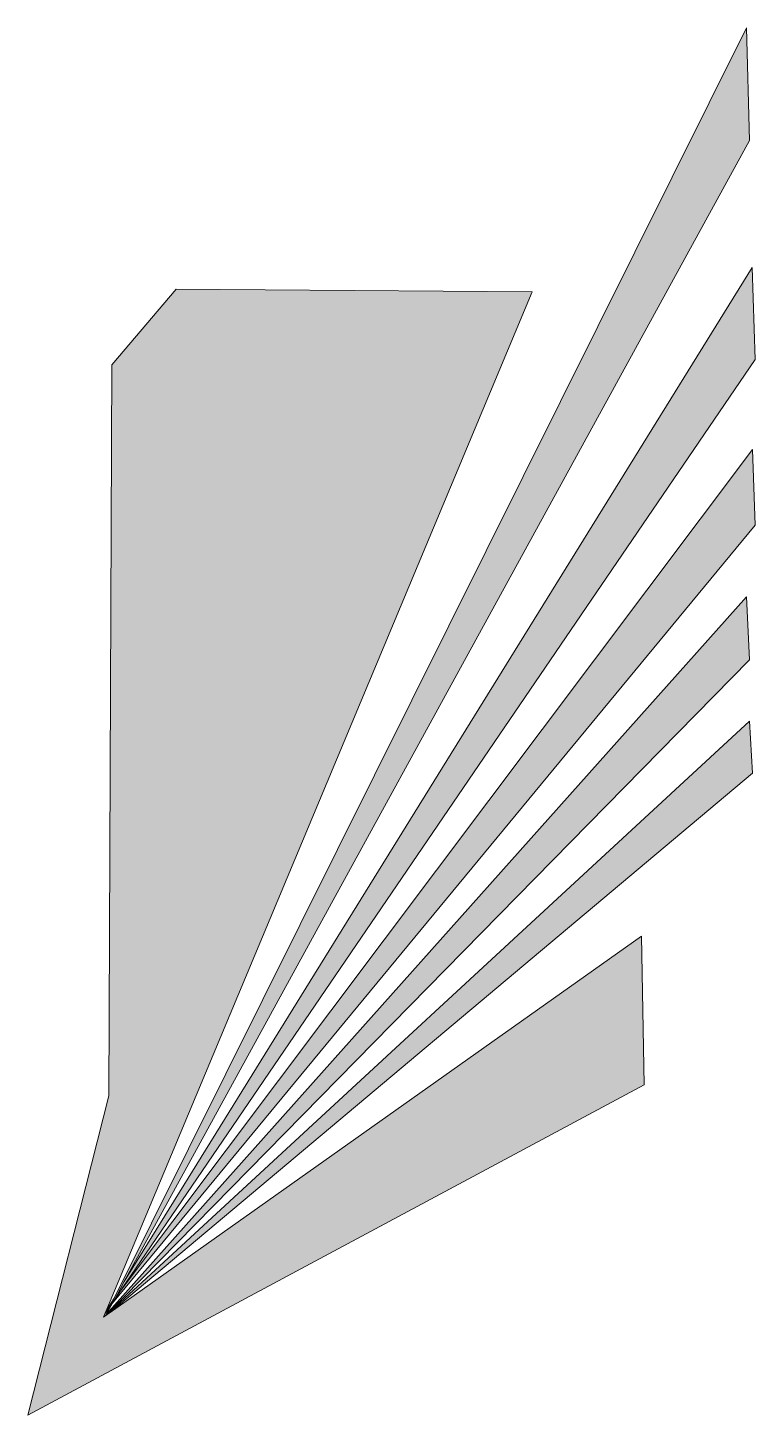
# Model space of a CAD drawing. Header units: inches. Extents: x 8.8 to 19.2, y 1 to 21.
import ezdxf

# ---------------------------------------------------------------- set-up
doc = ezdxf.new("R2010")
doc.units = ezdxf.units.IN
doc.header["$MEASUREMENT"] = 0
doc.layers.add('Layer 1', color=7, linetype='Continuous')

msp = doc.modelspace()

# ---------------------------------------------------------------- hatches: boundary and pattern name
at = {"layer": 'Layer 1', "true_color": 0x6f7e42}
h = msp.add_hatch(color=67, dxfattribs=at)
h.dxf.hatch_style = 2
h.paths.add_polyline_path([(9.939, 2.567), (9.873, 2.434), (9.869, 2.428), (9.877, 2.433), (9.877, 2.434), (9.885, 2.448), (9.975, 2.613), (9.997, 2.652), (10.145, 2.923), (19.159, 19.382), (19.117, 21.007), (9.997, 2.683)])
h = msp.add_hatch(color=67, dxfattribs=at)
h.dxf.hatch_style = 2
h.paths.add_polyline_path([(9.997, 2.652), (10.09, 2.789), (19.242, 16.224), (19.2, 17.548), (10.145, 2.923)])
at = {"layer": 'Layer 1', "true_color": 0x335778}
h = msp.add_hatch(color=157, dxfattribs=at)
h.dxf.hatch_style = 2
h.paths.add_polyline_path([(9.877, 2.433), (9.869, 2.428), (9.862, 2.423), (9.844, 2.409), (9.863, 2.456), (9.878, 2.491), (9.881, 2.499), (9.892, 2.525), (16.025, 17.197), (10.894, 17.238), (9.965, 16.147), (9.924, 5.601), (8.753, 0.995), (17.642, 5.763), (17.601, 7.904), (9.941, 2.478), (9.896, 2.446)])
at = {"layer": 'Layer 1', "true_color": 0x6f7e42}
h = msp.add_hatch(color=67, dxfattribs=at)
h.dxf.hatch_style = 2
h.paths.add_polyline_path([(9.975, 2.613), (19.243, 13.831), (19.201, 14.923), (10.09, 2.789), (9.997, 2.652)])
h = msp.add_hatch(color=67, dxfattribs=at)
h.dxf.hatch_style = 2
h.paths.add_polyline_path([(19.16, 11.891), (19.118, 12.798), (9.885, 2.448), (9.877, 2.434)])
h = msp.add_hatch(color=67, dxfattribs=at)
h.dxf.hatch_style = 2
h.paths.add_polyline_path([(19.159, 11.007), (9.896, 2.446), (9.941, 2.478), (19.201, 10.256)])
h = msp.add_hatch(color=67, dxfattribs=at)
h.dxf.hatch_style = 2
h.paths.add_polyline_path([(9.878, 2.491), (9.863, 2.456), (9.939, 2.567), (9.997, 2.683), (9.931, 2.578), (9.887, 2.506)])
h = msp.add_hatch(color=67, dxfattribs=at)
h.dxf.hatch_style = 2
h.paths.add_polyline_path([(9.862, 2.423), (9.869, 2.428), (9.873, 2.434)])
h = msp.add_hatch(color=67, dxfattribs=at)
h.dxf.hatch_style = 2
h.paths.add_polyline_path([(9.887, 2.506), (9.931, 2.578), (9.892, 2.525), (9.881, 2.499)])

# ---------------------------------------------------------------- linework, layer by layer
at = {"layer": 'Layer 1', "lineweight": 0}
for points in [[(9.939, 2.567), (9.873, 2.434), (9.869, 2.428), (9.877, 2.433), (9.877, 2.434), (9.885, 2.448), (9.975, 2.613), (9.997, 2.652), (10.145, 2.923), (19.159, 19.382), (19.117, 21.007), (9.997, 2.683), (9.939, 2.567)], [(9.997, 2.652), (10.09, 2.789), (19.242, 16.224), (19.2, 17.548), (10.145, 2.923), (9.997, 2.652)], [(9.877, 2.433), (9.869, 2.428), (9.862, 2.423), (9.844, 2.409), (9.863, 2.456), (9.878, 2.491), (9.881, 2.499), (9.892, 2.525), (16.025, 17.197), (10.894, 17.238), (9.965, 16.147), (9.924, 5.601), (8.753, 0.995), (17.642, 5.763), (17.601, 7.904), (9.941, 2.478), (9.896, 2.446), (9.877, 2.433)], [(9.975, 2.613), (19.243, 13.831), (19.201, 14.923), (10.09, 2.789), (9.997, 2.652), (9.975, 2.613)], [(19.16, 11.891), (19.118, 12.798), (9.885, 2.448), (9.877, 2.434), (19.16, 11.891)], [(19.159, 11.007), (9.896, 2.446), (9.941, 2.478), (19.201, 10.256), (19.159, 11.007)], [(9.878, 2.491), (9.863, 2.456), (9.939, 2.567), (9.997, 2.683), (9.931, 2.578), (9.887, 2.506), (9.878, 2.491)], [(9.939, 2.567), (9.863, 2.456), (9.844, 2.409), (9.862, 2.423), (9.873, 2.434), (9.939, 2.567)], [(9.862, 2.423), (9.869, 2.428), (9.873, 2.434), (9.862, 2.423)], [(9.881, 2.499), (9.878, 2.491), (9.887, 2.506), (9.881, 2.499)], [(9.887, 2.506), (9.931, 2.578), (9.892, 2.525), (9.881, 2.499), (9.887, 2.506)]]:
    msp.add_lwpolyline(points, dxfattribs=at)

doc.saveas('drawing.dxf')
